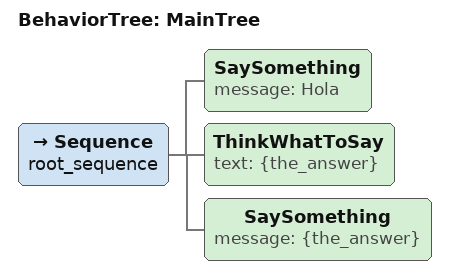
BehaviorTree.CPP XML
<root BTCPP_format="4">
  <BehaviorTree ID="MainTree">
    <Sequence name="root_sequence">
      <SaySomething message="Hola"/>
      <ThinkWhatToSay text="{the_answer}"/>
      <SaySomething message="{the_answer}"/>
    </Sequence>
  </BehaviorTree>
</root>
